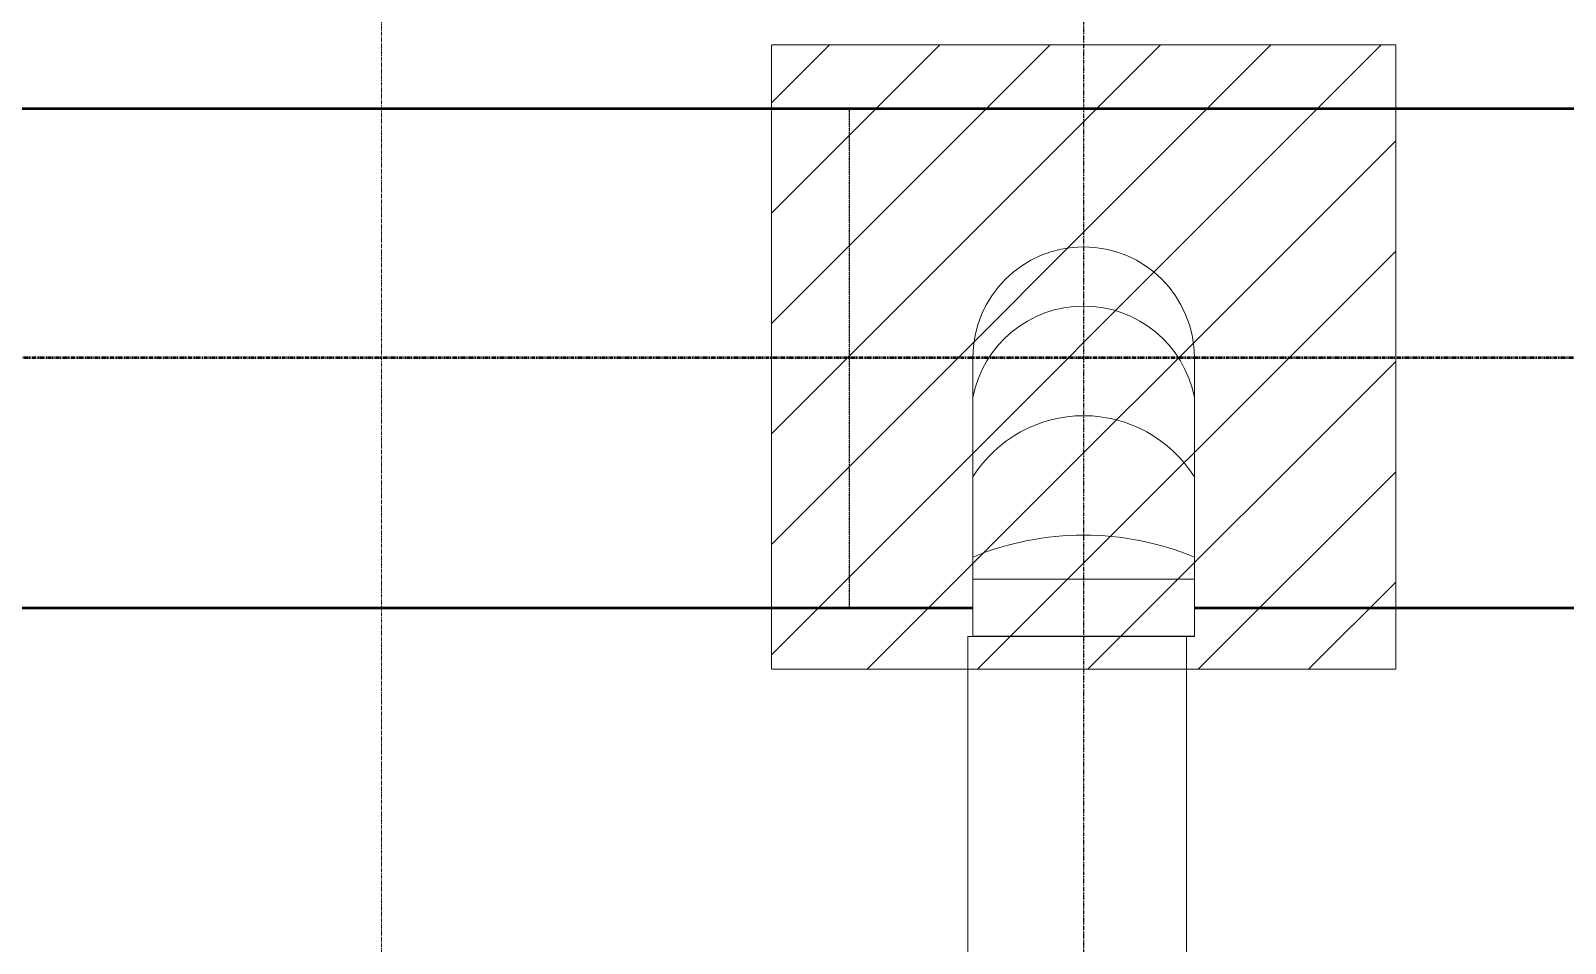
# Model space of a CAD drawing. Header units: inches. Extents: x 0 to 235202, y 0 to 184293.
# Drawn here: x 153877 to 158795, y 133997 to 136920 of the extents above; entities that cross this region are included whole.
import ezdxf
from ezdxf.enums import TextEntityAlignment as Align

# ---------------------------------------------------------------- set-up
doc = ezdxf.new("R2010")
doc.units = ezdxf.units.IN
doc.header["$MEASUREMENT"] = 0
for name, pattern in [('CENTER', [2, 1.25, -0.25, 0.25, -0.25]), ('HIDDEN', [0.375, 0.25, -0.125]), ('PHANTOM2', [1.25, 0.625, -0.125, 0.125, -0.125, 0.125, -0.125])]:
    doc.linetypes.add(name, pattern=pattern)
doc.layers.add('.5', color=8, linetype='Continuous', lineweight=0)
doc.layers.add('DIM', color=251, linetype='Continuous', lineweight=0)
for name, color, linetype in [('2', 2, 'HIDDEN'), ('GRID_TXT45', 4, 'Continuous'), ('M-X-BKGD', 8, 'Continuous'), ('steel elbow 90deg', 3, 'Continuous'), ('WINDOW ELEV', 3, 'Continuous')]:
    doc.layers.add(name, color=color, linetype=linetype)
doc.styles.add('SIMPLEX', font='simplex.shx')

# ---------------------------------------------------------------- blocks, each defined once
blk = doc.blocks.new('FLOOR PLAN REV 2')
at = {"layer": '.5', "color": 8, "linetype": 'CENTER', "ltscale": 10}
blk.add_line((80526.8, 216570.9), (80526.8, 247857.9), dxfattribs=at)
at = {"color": 8, "linetype": 'PHANTOM2', "ltscale": 20}
blk.add_line((82776.8, 246003.9), (82776.8, 222708.1), dxfattribs=at)
at = {"layer": '2', "color": 8}
blk.add_line((82026.8, 234899.4), (82026.8, 236499.4), dxfattribs=at)
at = {"layer": 'DIM', "color": 8, "linetype": 'HIDDEN', "ltscale": 7}
for p, q in [((81776.8, 236701.2), (83776.8, 236701.2)), ((81776.8, 234701.2), (81776.8, 236701.2)), ((83776.8, 236701.2), (83776.8, 234701.2)), ((83776.8, 234701.2), (81776.8, 234701.2))]:
    blk.add_line(p, q, dxfattribs=at)
at = {"layer": 'DIM', "color": 8, "linetype": 'Continuous'}
for p, q in [((81776.8, 236515.7), (81962.2, 236701.2)), ((81776.8, 236162.2), (82315.8, 236701.2)), ((81776.8, 235808.6), (82669.4, 236701.2)), ((81776.8, 235455.1), (83022.9, 236701.2)), ((81776.8, 235101.5), (83376.5, 236701.2)), ((81776.8, 234748), (83730, 236701.2)), ((82083.6, 234701.2), (83776.8, 236394.4)), ((82437.1, 234701.2), (83776.8, 236040.9)), ((82790.7, 234701.2), (83776.8, 235687.3)), ((83144.2, 234701.2), (83776.8, 235333.8)), ((83497.8, 234701.2), (83776.8, 234980.2))]:
    blk.add_line(p, q, dxfattribs=at)
at = {"layer": 'DIM', "color": 8, "lineweight": 50}
for p, q in [((76026.8, 236497.7), (93726.6, 236497.7)), ((78631.6, 234897.7), (82422, 234897.7)), ((83131.6, 234897.7), (86922, 234897.7))]:
    blk.add_line(p, q, dxfattribs=at)
at = {"layer": 'DIM', "color": 8, "linetype": 'PHANTOM2', "lineweight": 50, "ltscale": 20}
blk.add_line((116619.5, 235699.4), (75601.8, 235699.4), dxfattribs=at)
at = {"layer": 'DIM', "color": 8}
for p, q in [((82422, 235699.5), (82422, 234806.4)), ((83131.6, 235699.5), (83131.6, 234806.4)), ((83131.6, 234989.9), (82422, 234989.9))]:
    blk.add_line(p, q, dxfattribs=at)
for centre, radius, start, end in [((82776.8, 235699.5), 354.8, 0, 180), ((82776.8, 235503.3), 361.4, 10.9356, 169.0644), ((82776.8, 235094), 419.5, 32.2536, 147.7464), ((82776.8, 234203), 928, 67.5215, 112.4785)]:
    blk.add_arc(centre, radius, start, end, dxfattribs=at)
at = {"layer": 'steel elbow 90deg', "color": 8}
blk.add_line((83131.6, 234806.4), (82422, 234806.4), dxfattribs=at)
at = {"layer": 'GRID_TXT45', "color": 8, "style": 'SIMPLEX'}
for p in [(53803.1, 233267.6), (53803.1, 227018.5), (53803.1, 220768)]:
    blk.add_attdef('GRD_TXT', text='', height=450, rotation=180, dxfattribs=at).set_placement(p, align=Align.MIDDLE_CENTER)
blk = doc.blocks.new('PLAN REV 1')
at = {"layer": 'DIM', "color": 8, "linetype": 'Continuous', "ltscale": 10}
for p, q in [((198260.5, 212054.5), (198260.5, 210390.3)), ((198960.5, 212054.5), (198960.5, 210390.3))]:
    blk.add_line(p, q, dxfattribs=at)
blk.add_lwpolyline([(198260.5, 212054.5), (198960.5, 212054.5)], dxfattribs=at)
at = {"layer": 'WINDOW ELEV', "color": 1}
blk.add_blockref('FLOOR PLAN REV 2', (115854.5, -22751.9), dxfattribs=at)

msp = doc.modelspace()

# ---------------------------------------------------------------- block references
at = {"layer": 'M-X-BKGD', "color": 8}
msp.add_blockref('PLAN REV 1', (-41380, -77074.9), dxfattribs=at)

doc.saveas('drawing.dxf')
